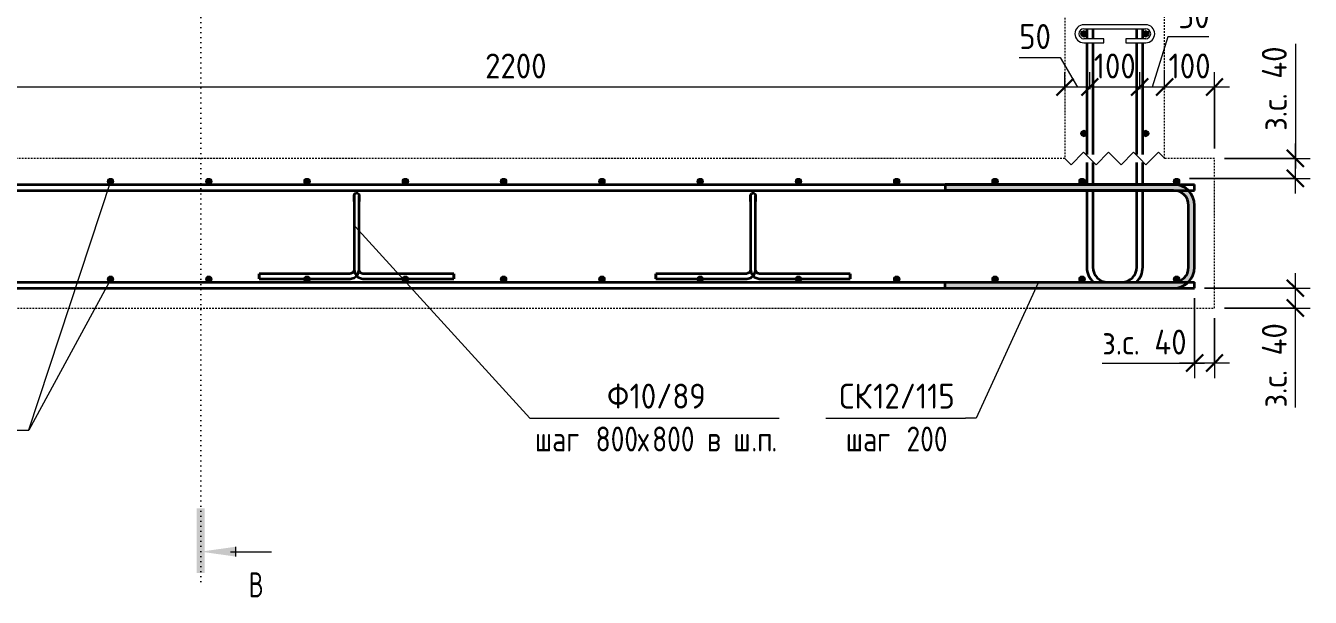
# Model space of a CAD drawing. Header units: millimetres. Extents: x -35194 to -15704, y -2621 to 78616.
# Drawn here: x -24624 to -22048, y -2580 to -1434 of the extents above; entities that cross this region are included whole.
import ezdxf

# ---------------------------------------------------------------- set-up
doc = ezdxf.new("R2010")
doc.units = ezdxf.units.MM
doc.linetypes.add('01 Штриховая _4 мм_', pattern=[6, 3.5, -2.5])
doc.linetypes.add('04 Пунктир 10мм', pattern=[10, 0, -10])
for name, color, linetype, lineweight in [('AA_Dim', 7, 'Continuous', 9), ('AA_Dim-20', 7, 'Continuous', 9), ('AA_Oformlenie', 7, 'Continuous', 9), ('AA_Razrez', 7, 'Continuous', 9), ('AA_Vinoska', 7, 'Continuous', 9), ('KR_Armatura', 7, 'Continuous', 20), ('KR_Armatura_Tonkie', 7, 'Continuous', 20)]:
    doc.layers.add(name, color=color, linetype=linetype, lineweight=lineweight)
doc.layers.add('AF_Stena_Опалубка', color=7, linetype='Continuous', lineweight=20, true_color=0x0063c6)
doc.layers.add('KR_Fundament', color=7, linetype='Continuous', lineweight=20, true_color=0x804000)
doc.styles.add('ISOCPEUR', font='isocpeur.TTF', dxfattribs={"width": 0.7, "height": 50})
doc.styles.add('ISOCPEUR_1', font='isocpeur.TTF', dxfattribs={"width": 0.9, "height": 50})
doc.styles.add('ISOCPEUR_2', font='isocpeur.TTF', dxfattribs={"width": 0.8, "height": 50})
doc.dimstyles.new('00_Точн_3_знака__прозр_', dxfattribs={"dimscale": 304.8, "dimtxt": 50.137748, "dimasz": 0.111549, "dimexe": 0.098425, "dimexo": 0.065617, "dimgap": 0.006562, "dimtad": 1, "dimdec": 3, "dimrnd": 0.001, "dimdsep": 46, "dimtxsty": 'ISOCPEUR_1', "dimblk1": 'OBLIQUE', "dimblk2": 'OBLIQUE', "dimsah": 1, "dimcen": 0.09, "dimdle": 0.098425, "dimazin": 0, "dimtfac": 1, "dimtdec": 4, "dimtix": 1, "dimtmove": 0, "dimatfit": 3, "dimfxl": 1, "dimtvp": 1, "dimtolj": 1, "dimtzin": 0, "dimlwd": 18, "dimlwe": 18, "dimarcsym": 2})
doc.dimstyles.new('00_Точн_3_знака__прозр__1', dxfattribs={"dimscale": 304.8, "dimtxt": 50.137748, "dimasz": 0.111549, "dimexe": 0.098425, "dimexo": 0.065617, "dimgap": 0.006562, "dimtad": 1, "dimdec": 3, "dimrnd": 0.001, "dimdsep": 46, "dimtxsty": 'ISOCPEUR_1', "dimblk1": 'OBLIQUE', "dimblk2": 'OBLIQUE', "dimsah": 1, "dimcen": 0.09, "dimdle": 0.098425, "dimazin": 0, "dimtfac": 1, "dimtdec": 4, "dimtix": 1, "dimtmove": 1, "dimatfit": 3, "dimfxl": 1, "dimtvp": 1, "dimtolj": 1, "dimtzin": 0, "dimlwd": 18, "dimlwe": 18, "dimarcsym": 2})

# ---------------------------------------------------------------- blocks, each defined once
blk = doc.blocks.new('261_Лягушка _НесАрм_РабПлоск_ - 10 А240-3858753-А-А Арм')
at = {"layer": 'KR_Armatura_Tonkie', "lineweight": 35}
for p, q in [((31063.3, -1786.5), (31063.3, -1923.5)), ((31063.3, -1786.5), (31063.3, -1923.5)), ((31073.3, -1923.5), (31073.3, -1786.5)), ((31073.3, -1923.5), (31073.3, -1786.5)), ((31055.8, -1931), (30873.3, -1931)), ((30873.3, -1941), (30873.3, -1931)), ((30873.3, -1931), (30873.3, -1941)), ((31263.3, -1931), (31080.8, -1931)), ((31263.3, -1931), (31263.3, -1941)), ((31263.3, -1941), (31263.3, -1931)), ((30873.3, -1941), (31055.8, -1941)), ((31080.8, -1941), (31263.3, -1941))]:
    blk.add_line(p, q, dxfattribs=at)
at = {"layer": 'KR_Armatura_Tonkie', "lineweight": 35, "flags": 128}
for points in [[(31063.3, -1774), (31065.1, -1770.1), (31069.3, -1769.1), (31072.7, -1771.7), (31073.3, -1774)], [(31063.3, -1774), (31063.3, -1775.9), (31063.3, -1781.1), (31063.3, -1786.5)], [(31063.3, -1786.5), (31063.3, -1779.8), (31063.3, -1775.2), (31063.3, -1774)], [(31073.3, -1786.5), (31073.3, -1779.8), (31073.3, -1775.2), (31073.3, -1774)], [(31073.3, -1774), (31073.3, -1775.9), (31073.3, -1781.1), (31073.3, -1786.5)], [(31055.8, -1941), (31063.8, -1939.1), (31070, -1933.7), (31073.1, -1926), (31073.3, -1923.5)], [(31063.3, -1923.5), (31061.4, -1928.5), (31056.7, -1930.9), (31055.8, -1931)], [(31063.3, -1923.5), (31065.2, -1931.5), (31070.6, -1937.7), (31078.3, -1940.8), (31080.8, -1941)], [(31080.8, -1931), (31075.8, -1929.1), (31073.3, -1924.4), (31073.3, -1923.5)]]:
    blk.add_lwpolyline(points, dxfattribs=at)
blk = doc.blocks.new('079_Шпилька _ЭлУзла_ - d8 А240-3872181-А-А Арм')
at = {"layer": 'AA_Oformlenie'}
for p, q in [((30442.1, -632), (30318.1, -632)), ((30318.1, -640), (30442.1, -640)), ((30358.1, -660), (30318.1, -660)), ((30318.1, -668), (30358.1, -668)), ((30358.1, -668), (30358.1, -660)), ((30442.1, -660), (30402.1, -660)), ((30402.1, -660), (30402.1, -668)), ((30402.1, -668), (30442.1, -668))]:
    blk.add_line(p, q, dxfattribs=at)
for centre, radius, start, end in [((30318.1, -650), 18, 90, 270), ((30318.1, -650), 10, 90, 270), ((30442.1, -650), 18, 270, 90), ((30442.1, -650), 10, 270, 90)]:
    blk.add_arc(centre, radius, start, end, dxfattribs=at)
blk = doc.blocks.new('Последовательность узлов - 3мм масшт20 маскировка-V2-А-А Арм')
at = {"layer": 'AA_Oformlenie'}
for p, q in [((34117.6, -1687.5), (34092.6, -1712.5)), ((34130.1, -1700), (34117.6, -1687.5)), ((34167.6, -1687.5), (34142.6, -1712.5)), ((34180.1, -1700), (34167.6, -1687.5)), ((34217.6, -1687.5), (34192.6, -1712.5)), ((34230.1, -1700), (34217.6, -1687.5)), ((34267.6, -1687.5), (34242.6, -1712.5)), ((34280.1, -1700), (34267.6, -1687.5)), ((34080.1, -1700), (34092.6, -1712.5)), ((34130.1, -1700), (34142.6, -1712.5)), ((34180.1, -1700), (34192.6, -1712.5)), ((34230.1, -1700), (34242.6, -1712.5))]:
    blk.add_line(p, q, dxfattribs=at)
blk = doc.blocks.new('Разрез - Номер узла_ спереди-394134-А-А Арм')
at = {"layer": 'AA_Razrez'}
for points in [[(31020.2, -2401.7), (31036.2, -2401.7), (31036.2, -2530.8), (31020.2, -2530.8)], [(31099, -2478.3), (31099, -2498.2), (31028.3, -2488.3)]]:
    blk.add_hatch(color=256, dxfattribs=at).paths.add_polyline_path(points)
for p, q in [((31088.3, -2488.3), (31170.2, -2488.3)), ((31099, -2498.2), (31099, -2478.3))]:
    blk.add_line(p, q, dxfattribs=at)
blk = doc.blocks.new('DIMBLOCK58-А-А Арм')
at = {"layer": 'AA_Dim-20', "color": 30, "lineweight": 18, "true_color": 0xff8000, "transparency": 16777216}
for p, q in [((-22340.2, -1560.8), (-22340.2, -1526.8)), ((-22240.2, -1680), (-22240.2, -1526.8)), ((-22210.2, -1556.8), (-22340.2, -1556.8)), ((-22340.2, -1556.8), (-22340.2, -1560.8)), ((-22240.2, -1556.8), (-22240.2, -1680))]:
    blk.add_line(p, q, dxfattribs=at)
at = {"layer": 'AA_Dim-20', "color": 30, "lineweight": 30, "true_color": 0xff8000, "transparency": 16777216}
for p, q in [((-22340.2, -1556.8), (-22323.2, -1539.8)), ((-22240.2, -1556.8), (-22223.2, -1539.8)), ((-22340.2, -1556.8), (-22357.2, -1573.8)), ((-22240.2, -1556.8), (-22257.2, -1573.8))]:
    blk.add_line(p, q, dxfattribs=at)
at = {"layer": 'AA_Dim-20', "color": 0, "lineweight": 18, "transparency": 16777216, "insert": (-22332.3, -1489.6), "char_height": 50, "width": 101.032, "attachment_point": 1, "line_spacing_factor": 1.135194, "style": 'ISOCPEUR_1'}
blk.add_mtext('100', dxfattribs=at)
blk = doc.blocks.new('_Oblique')
at = {"color": 0, "linetype": 'ByBlock', "lineweight": -2}
blk.add_line((-0.5, -0.5), (0.5, 0.5), dxfattribs=at)
blk = doc.blocks.new('DIMBLOCK59-А-А Арм')
at = {"layer": 'AA_Dim-20', "color": 30, "lineweight": 18, "true_color": 0xff8000, "transparency": 16777216}
for p, q in [((-22333.7, -1456), (-22365.2, -1556.8)), ((-22251.3, -1456), (-22333.7, -1456)), ((-22390.2, -1560.8), (-22390.2, -1526.8)), ((-22340.2, -1560.8), (-22340.2, -1526.8)), ((-22340.2, -1556.8), (-22390.2, -1556.8)), ((-22390.2, -1556.8), (-22390.2, -1560.8)), ((-22340.2, -1556.8), (-22340.2, -1560.8))]:
    blk.add_line(p, q, dxfattribs=at)
at = {"layer": 'AA_Dim-20', "color": 30, "lineweight": 30, "true_color": 0xff8000, "transparency": 16777216}
for p, q in [((-22390.2, -1556.8), (-22373.2, -1539.8)), ((-22340.2, -1556.8), (-22323.2, -1539.8)), ((-22390.2, -1556.8), (-22407.2, -1573.8)), ((-22340.2, -1556.8), (-22357.2, -1573.8))]:
    blk.add_line(p, q, dxfattribs=at)
at = {"layer": 'AA_Dim-20', "color": 0, "lineweight": 18, "transparency": 16777216, "insert": (-22313.7, -1388.8), "char_height": 50, "width": 74.923, "attachment_point": 1, "line_spacing_factor": 1.135194, "style": 'ISOCPEUR_1'}
blk.add_mtext('50', dxfattribs=at)
blk = doc.blocks.new('DIMBLOCK60-А-А Арм')
at = {"layer": 'AA_Dim-20', "color": 30, "lineweight": 18, "true_color": 0xff8000, "transparency": 16777216}
for p, q in [((-22490.2, -1560.8), (-22490.2, -1526.8)), ((-22390.2, -1560.8), (-22390.2, -1526.8)), ((-22390.2, -1556.8), (-22490.2, -1556.8)), ((-22490.2, -1556.8), (-22490.2, -1560.8)), ((-22390.2, -1556.8), (-22390.2, -1560.8))]:
    blk.add_line(p, q, dxfattribs=at)
at = {"layer": 'AA_Dim-20', "color": 30, "lineweight": 30, "true_color": 0xff8000, "transparency": 16777216}
for p, q in [((-22490.2, -1556.8), (-22473.2, -1539.8)), ((-22390.2, -1556.8), (-22373.2, -1539.8)), ((-22490.2, -1556.8), (-22507.2, -1573.8)), ((-22390.2, -1556.8), (-22407.2, -1573.8))]:
    blk.add_line(p, q, dxfattribs=at)
at = {"layer": 'AA_Dim-20', "color": 0, "lineweight": 18, "transparency": 16777216, "insert": (-22482.3, -1489.6), "char_height": 50, "width": 101.032, "attachment_point": 1, "line_spacing_factor": 1.135194, "style": 'ISOCPEUR_1'}
blk.add_mtext('100', dxfattribs=at)
blk = doc.blocks.new('DIMBLOCK61-А-А Арм')
at = {"layer": 'AA_Dim-20', "color": 30, "lineweight": 18, "true_color": 0xff8000, "transparency": 16777216}
for p, q in [((-22631.8, -1497.6), (-22549.4, -1497.6)), ((-22549.4, -1497.6), (-22515.2, -1556.8)), ((-22540.2, -1560.8), (-22540.2, -1526.8)), ((-22490.2, -1560.8), (-22490.2, -1526.8)), ((-22490.2, -1556.8), (-22540.2, -1556.8)), ((-22540.2, -1556.8), (-22540.2, -1560.8)), ((-22490.2, -1556.8), (-22490.2, -1560.8))]:
    blk.add_line(p, q, dxfattribs=at)
at = {"layer": 'AA_Dim-20', "color": 30, "lineweight": 30, "true_color": 0xff8000, "transparency": 16777216}
for p, q in [((-22540.2, -1556.8), (-22523.2, -1539.8)), ((-22490.2, -1556.8), (-22473.2, -1539.8)), ((-22540.2, -1556.8), (-22557.2, -1573.8)), ((-22490.2, -1556.8), (-22507.2, -1573.8))]:
    blk.add_line(p, q, dxfattribs=at)
at = {"layer": 'AA_Dim-20', "color": 0, "lineweight": 18, "transparency": 16777216, "insert": (-22631.8, -1430.5), "char_height": 50, "width": 74.923, "attachment_point": 1, "line_spacing_factor": 1.135194, "style": 'ISOCPEUR_1'}
blk.add_mtext('50', dxfattribs=at)
blk = doc.blocks.new('DIMBLOCK62-А-А Арм')
at = {"layer": 'AA_Dim-20', "color": 30, "lineweight": 18, "true_color": 0xff8000, "transparency": 16777216}
for p, q in [((-24740.2, -1560.8), (-24740.2, -1526.8)), ((-22540.2, -1560.8), (-22540.2, -1526.8)), ((-22540.2, -1556.8), (-24740.2, -1556.8)), ((-24740.2, -1556.8), (-24740.2, -1560.8)), ((-22540.2, -1556.8), (-22540.2, -1560.8))]:
    blk.add_line(p, q, dxfattribs=at)
at = {"layer": 'AA_Dim-20', "color": 30, "lineweight": 30, "true_color": 0xff8000, "transparency": 16777216}
for p, q in [((-24740.2, -1556.8), (-24723.2, -1539.8)), ((-22540.2, -1556.8), (-22523.2, -1539.8)), ((-24740.2, -1556.8), (-24757.2, -1573.8)), ((-22540.2, -1556.8), (-22557.2, -1573.8))]:
    blk.add_line(p, q, dxfattribs=at)
at = {"layer": 'AA_Dim-20', "color": 0, "lineweight": 18, "transparency": 16777216, "insert": (-23702.6, -1489.6), "char_height": 50, "width": 149.846, "attachment_point": 1, "line_spacing_factor": 1.135194, "style": 'ISOCPEUR_1'}
blk.add_mtext('2200', dxfattribs=at)
blk = doc.blocks.new('042_М_Арматуры - Диам длина поз _ Комментарий полка 25-3827468-А-А Арм')
at = {"layer": 'AA_Vinoska'}
blk.add_line((30837.2, -429.9), (31337.2, -429.9), dxfattribs=at)
blk = doc.blocks.new('042_М_Арматуры - Диам длина поз _ Комментарий-2260297-А-А Арм')
at = {"layer": 'AA_Vinoska'}
blk.add_line((33600.8, -2220.4), (33880.8, -2220.4), dxfattribs=at)
blk = doc.blocks.new('DIMBLOCK76-А-А Арм')
at = {"layer": 'AA_Dim-20', "color": 30, "lineweight": 18, "true_color": 0xff8000, "transparency": 16777216}
for p, q in [((-22280.2, -1980), (-22280.2, -2140.2)), ((-22280.2, -2110.2), (-22280.2, -1980)), ((-22240.2, -2020), (-22240.2, -2140.2)), ((-22240.2, -2110.2), (-22240.2, -2020)), ((-22465.2, -2110.2), (-22271.1, -2110.2)), ((-22210.2, -2110.2), (-22310.2, -2110.2)), ((-22271.1, -2110.2), (-22260.2, -2110.2))]:
    blk.add_line(p, q, dxfattribs=at)
at = {"layer": 'AA_Dim-20', "color": 30, "lineweight": 30, "true_color": 0xff8000, "transparency": 16777216}
for p, q in [((-22280.2, -2110.2), (-22297.2, -2127.2)), ((-22280.2, -2110.2), (-22263.2, -2093.2)), ((-22240.2, -2110.2), (-22257.2, -2127.2)), ((-22240.2, -2110.2), (-22223.2, -2093.2))]:
    blk.add_line(p, q, dxfattribs=at)
at = {"layer": 'AA_Dim-20', "color": 0, "lineweight": 18, "transparency": 16777216, "insert": (-22465.2, -2043.1), "char_height": 50, "width": 208.876, "attachment_point": 1, "line_spacing_factor": 1.135194, "style": 'ISOCPEUR_1'}
blk.add_mtext('з.с. 40', dxfattribs=at)
blk = doc.blocks.new('DIMBLOCK77-А-А Арм')
at = {"layer": 'AA_Dim-20', "color": 30, "lineweight": 18, "true_color": 0xff8000, "transparency": 16777216}
for p, q in [((-22078.1, -2030), (-22078.1, -1930)), ((-22260.2, -1960), (-22048.1, -1960)), ((-22078.1, -1960), (-22260.2, -1960)), ((-22078.1, -2005.1), (-22078.1, -1980)), ((-22220.2, -2000), (-22048.1, -2000)), ((-22078.1, -2000), (-22220.2, -2000)), ((-22078.1, -2199.2), (-22078.1, -2005.1))]:
    blk.add_line(p, q, dxfattribs=at)
at = {"layer": 'AA_Dim-20', "color": 30, "lineweight": 30, "true_color": 0xff8000, "transparency": 16777216}
for p, q in [((-22078.1, -1960), (-22095.1, -1943)), ((-22078.1, -2000), (-22095.1, -1983)), ((-22078.1, -1960), (-22061.1, -1977)), ((-22078.1, -2000), (-22061.1, -2017))]:
    blk.add_line(p, q, dxfattribs=at)
at = {"layer": 'AA_Dim-20', "color": 0, "lineweight": 18, "transparency": 16777216, "insert": (-22145.3, -2199.2), "char_height": 50, "width": 208.876, "attachment_point": 1, "rotation": 90, "line_spacing_factor": 1.135194, "style": 'ISOCPEUR_1'}
blk.add_mtext('з.с. 40', dxfattribs=at)
blk = doc.blocks.new('DIMBLOCK78-А-А Арм')
at = {"layer": 'AA_Dim-20', "color": 30, "lineweight": 18, "true_color": 0xff8000, "transparency": 16777216}
for p, q in [((-22078.1, -1470.4), (-22078.1, -1664.5)), ((-22078.1, -1664.5), (-22078.1, -1720)), ((-22078.1, -1770), (-22078.1, -1670)), ((-22220.2, -1700), (-22048.1, -1700)), ((-22078.1, -1700), (-22220.2, -1700)), ((-22290.2, -1740), (-22048.1, -1740)), ((-22078.1, -1740), (-22290.2, -1740))]:
    blk.add_line(p, q, dxfattribs=at)
at = {"layer": 'AA_Dim-20', "color": 30, "lineweight": 30, "true_color": 0xff8000, "transparency": 16777216}
for p, q in [((-22078.1, -1700), (-22095.1, -1683)), ((-22078.1, -1740), (-22095.1, -1723)), ((-22078.1, -1700), (-22061.1, -1717)), ((-22078.1, -1740), (-22061.1, -1757))]:
    blk.add_line(p, q, dxfattribs=at)
at = {"layer": 'AA_Dim-20', "color": 0, "lineweight": 18, "transparency": 16777216, "insert": (-22145.3, -1644.5), "char_height": 50, "width": 208.876, "attachment_point": 1, "rotation": 90, "line_spacing_factor": 1.135194, "style": 'ISOCPEUR_1'}
blk.add_mtext('з.с. 40', dxfattribs=at)

msp = doc.modelspace()

# ---------------------------------------------------------------- hatches: boundary and pattern name
at = {"layer": 'KR_Armatura'}
h = msp.add_hatch(color=256, dxfattribs=at)
edge = h.paths.add_edge_path()
edge.add_arc((-22502.1665, -1450), 6, 0, 360)
for points in [[(-22502.1665, -1456), (-22496.9704, -1453), (-22496.9704, -1447), (-22502.1665, -1444), (-22507.3627, -1447), (-22507.3627, -1453)], [(-22378.1665, -1456), (-22372.9704, -1453), (-22372.9704, -1447), (-22378.1665, -1444), (-22383.3627, -1447), (-22383.3627, -1453)], [(-22502.1665, -1656), (-22496.9704, -1653), (-22496.9704, -1647), (-22502.1665, -1644), (-22507.3627, -1647), (-22507.3627, -1653)], [(-22378.1665, -1656), (-22372.9704, -1653), (-22372.9704, -1647), (-22378.1665, -1644), (-22383.3627, -1647), (-22383.3627, -1653)], [(-24456.6903, -1751.1962), (-24450.6903, -1751.1962), (-24447.6903, -1746), (-24450.6903, -1740.8038), (-24456.6903, -1740.8038), (-24459.6903, -1746)], [(-24259.6427, -1751.1962), (-24253.6427, -1751.1962), (-24250.6427, -1746), (-24253.6427, -1740.8038), (-24259.6427, -1740.8038), (-24262.6427, -1746)], [(-24062.5951, -1751.1962), (-24056.5951, -1751.1962), (-24053.5951, -1746), (-24056.5951, -1740.8038), (-24062.5951, -1740.8038), (-24065.5951, -1746)], [(-23865.5475, -1751.1962), (-23859.5475, -1751.1962), (-23856.5475, -1746), (-23859.5475, -1740.8038), (-23865.5475, -1740.8038), (-23868.5475, -1746)], [(-23668.4999, -1751.1962), (-23662.4999, -1751.1962), (-23659.4999, -1746), (-23662.4999, -1740.8038), (-23668.4999, -1740.8038), (-23671.4999, -1746)], [(-23471.4523, -1751.1962), (-23465.4523, -1751.1962), (-23462.4523, -1746), (-23465.4523, -1740.8038), (-23471.4523, -1740.8038), (-23474.4523, -1746)], [(-23274.4046, -1751.1962), (-23268.4046, -1751.1962), (-23265.4046, -1746), (-23268.4046, -1740.8038), (-23274.4046, -1740.8038), (-23277.4046, -1746)], [(-23077.357, -1751.1962), (-23071.357, -1751.1962), (-23068.357, -1746), (-23071.357, -1740.8038), (-23077.357, -1740.8038), (-23080.357, -1746)], [(-22880.3094, -1751.1962), (-22874.3094, -1751.1962), (-22871.3094, -1746), (-22874.3094, -1740.8038), (-22880.3094, -1740.8038), (-22883.3094, -1746)], [(-22683.2618, -1751.1962), (-22677.2618, -1751.1962), (-22674.2618, -1746), (-22677.2618, -1740.8038), (-22683.2618, -1740.8038), (-22686.2618, -1746)], [(-22508.8222, -1751.1962), (-22502.8222, -1751.1962), (-22499.8222, -1746), (-22502.8222, -1740.8038), (-22508.8222, -1740.8038), (-22511.8222, -1746)], [(-22319.1665, -1751.1962), (-22313.1665, -1751.1962), (-22310.1665, -1746), (-22313.1665, -1740.8038), (-22319.1665, -1740.8038), (-22322.1665, -1746)], [(-24456.6903, -1947.1962), (-24450.6903, -1947.1962), (-24447.6903, -1942), (-24450.6903, -1936.8038), (-24456.6903, -1936.8038), (-24459.6903, -1942)], [(-24259.6427, -1947.1962), (-24253.6427, -1947.1962), (-24250.6427, -1942), (-24253.6427, -1936.8038), (-24259.6427, -1936.8038), (-24262.6427, -1942)], [(-24062.5951, -1947.1962), (-24056.5951, -1947.1962), (-24053.5951, -1942), (-24056.5951, -1936.8038), (-24062.5951, -1936.8038), (-24065.5951, -1942)], [(-23865.5475, -1947.1962), (-23859.5475, -1947.1962), (-23856.5475, -1942), (-23859.5475, -1936.8038), (-23865.5475, -1936.8038), (-23868.5475, -1942)], [(-23668.4999, -1947.1962), (-23662.4999, -1947.1962), (-23659.4999, -1942), (-23662.4999, -1936.8038), (-23668.4999, -1936.8038), (-23671.4999, -1942)], [(-23471.4523, -1947.1962), (-23465.4523, -1947.1962), (-23462.4523, -1942), (-23465.4523, -1936.8038), (-23471.4523, -1936.8038), (-23474.4523, -1942)], [(-23274.4046, -1947.1962), (-23268.4046, -1947.1962), (-23265.4046, -1942), (-23268.4046, -1936.8038), (-23274.4046, -1936.8038), (-23277.4046, -1942)], [(-23077.357, -1947.1962), (-23071.357, -1947.1962), (-23068.357, -1942), (-23071.357, -1936.8038), (-23077.357, -1936.8038), (-23080.357, -1942)], [(-22880.3094, -1947.1962), (-22874.3094, -1947.1962), (-22871.3094, -1942), (-22874.3094, -1936.8038), (-22880.3094, -1936.8038), (-22883.3094, -1942)], [(-22683.2618, -1947.1962), (-22677.2618, -1947.1962), (-22674.2618, -1942), (-22677.2618, -1936.8038), (-22683.2618, -1936.8038), (-22686.2618, -1942)], [(-22508.8222, -1947.1962), (-22502.8222, -1947.1962), (-22499.8222, -1942), (-22502.8222, -1936.8038), (-22508.8222, -1936.8038), (-22511.8222, -1942)], [(-22319.1665, -1947.1962), (-22313.1665, -1947.1962), (-22310.1665, -1942), (-22313.1665, -1936.8038), (-22319.1665, -1936.8038), (-22322.1665, -1942)]]:
    msp.add_hatch(color=256, dxfattribs=at).paths.add_polyline_path(points)
h = msp.add_hatch(color=256, dxfattribs=at)
edge = h.paths.add_edge_path()
edge.add_arc((-22378.1665, -1450), 6, 0, 360)
h = msp.add_hatch(color=256, dxfattribs=at)
edge = h.paths.add_edge_path()
edge.add_arc((-22502.1665, -1650), 6, 0, 360)
h = msp.add_hatch(color=256, dxfattribs=at)
edge = h.paths.add_edge_path()
edge.add_arc((-22378.1665, -1650), 6, 0, 360)
h = msp.add_hatch(color=256, dxfattribs=at)
edge = h.paths.add_edge_path()
edge.add_arc((-24453.6903, -1746), 6, 0, 360)
h = msp.add_hatch(color=256, dxfattribs=at)
edge = h.paths.add_edge_path()
edge.add_arc((-24256.6427, -1746), 6, 0, 360)
h = msp.add_hatch(color=256, dxfattribs=at)
edge = h.paths.add_edge_path()
edge.add_arc((-24059.5951, -1746), 6, 0, 360)
h = msp.add_hatch(color=256, dxfattribs=at)
edge = h.paths.add_edge_path()
edge.add_arc((-23862.5475, -1746), 6, 0, 360)
h = msp.add_hatch(color=256, dxfattribs=at)
edge = h.paths.add_edge_path()
edge.add_arc((-23665.4999, -1746), 6, 0, 360)
h = msp.add_hatch(color=256, dxfattribs=at)
edge = h.paths.add_edge_path()
edge.add_arc((-23468.4523, -1746), 6, 0, 360)
h = msp.add_hatch(color=256, dxfattribs=at)
edge = h.paths.add_edge_path()
edge.add_arc((-23271.4046, -1746), 6, 0, 360)
h = msp.add_hatch(color=256, dxfattribs=at)
edge = h.paths.add_edge_path()
edge.add_arc((-23074.357, -1746), 6, 0, 360)
h = msp.add_hatch(color=256, dxfattribs=at)
edge = h.paths.add_edge_path()
edge.add_arc((-22877.3094, -1746), 6, 0, 360)
h = msp.add_hatch(color=256, dxfattribs=at)
edge = h.paths.add_edge_path()
edge.add_arc((-22680.2618, -1746), 6, 0, 360)
h = msp.add_hatch(color=256, dxfattribs=at)
edge = h.paths.add_edge_path()
edge.add_arc((-22505.8222, -1746), 6, 0, 360)
h = msp.add_hatch(color=256, dxfattribs=at)
edge = h.paths.add_edge_path()
edge.add_arc((-22316.1665, -1746), 6, 0, 360)
h = msp.add_hatch(color=256, dxfattribs=at)
edge = h.paths.add_edge_path()
edge.add_arc((-24453.6903, -1942), 6, 0, 360)
h = msp.add_hatch(color=256, dxfattribs=at)
edge = h.paths.add_edge_path()
edge.add_arc((-24256.6427, -1942), 6, 0, 360)
h = msp.add_hatch(color=256, dxfattribs=at)
edge = h.paths.add_edge_path()
edge.add_arc((-24059.5951, -1942), 6, 0, 360)
h = msp.add_hatch(color=256, dxfattribs=at)
edge = h.paths.add_edge_path()
edge.add_arc((-23862.5475, -1942), 6, 0, 360)
h = msp.add_hatch(color=256, dxfattribs=at)
edge = h.paths.add_edge_path()
edge.add_arc((-23665.4999, -1942), 6, 0, 360)
h = msp.add_hatch(color=256, dxfattribs=at)
edge = h.paths.add_edge_path()
edge.add_arc((-23468.4523, -1942), 6, 0, 360)
h = msp.add_hatch(color=256, dxfattribs=at)
edge = h.paths.add_edge_path()
edge.add_arc((-23271.4046, -1942), 6, 0, 360)
h = msp.add_hatch(color=256, dxfattribs=at)
edge = h.paths.add_edge_path()
edge.add_arc((-23074.357, -1942), 6, 0, 360)
h = msp.add_hatch(color=256, dxfattribs=at)
edge = h.paths.add_edge_path()
edge.add_arc((-22877.3094, -1942), 6, 0, 360)
h = msp.add_hatch(color=256, dxfattribs=at)
edge = h.paths.add_edge_path()
edge.add_arc((-22680.2618, -1942), 6, 0, 360)
h = msp.add_hatch(color=256, dxfattribs=at)
edge = h.paths.add_edge_path()
edge.add_arc((-22505.8222, -1942), 6, 0, 360)
h = msp.add_hatch(color=256, dxfattribs=at)
edge = h.paths.add_edge_path()
edge.add_arc((-22316.1665, -1942), 6, 0, 360)
at = {"layer": 'KR_Armatura_Tonkie'}
for points in [[(-22642.2092, -1764), (-22322.1665, -1764), (-22322.1665, -1752), (-22780.1665, -1752), (-22780.1665, -1764)], [(-22280.1665, -1794), (-22281.5977, -1783.1296), (-22285.7935, -1773), (-22292.4681, -1764.3015), (-22301.1665, -1757.6269), (-22311.2961, -1753.4311), (-22322.1665, -1752), (-22322.1665, -1764), (-22314.402, -1765.0222), (-22307.1665, -1768.0192), (-22300.9533, -1772.7868), (-22296.1858, -1779), (-22293.1888, -1786.2354), (-22292.1665, -1794)], [(-22280.1665, -1918), (-22280.1665, -1794), (-22292.1665, -1794), (-22292.1665, -1918)], [(-22322.1665, -1960), (-22311.2961, -1958.5689), (-22301.1665, -1954.3731), (-22292.4681, -1947.6985), (-22285.7935, -1939), (-22281.5977, -1928.8704), (-22280.1665, -1918), (-22292.1665, -1918), (-22293.1888, -1925.7646), (-22296.1858, -1933), (-22300.9533, -1939.2132), (-22307.1665, -1943.9808), (-22314.402, -1946.9778), (-22322.1665, -1948)], [(-22780.1665, -1960), (-22322.1665, -1960), (-22322.1665, -1948), (-22780.1665, -1948)]]:
    msp.add_hatch(color=256, dxfattribs=at).paths.add_polyline_path(points)

# ---------------------------------------------------------------- linework, layer by layer
at = {"layer": 'AA_Razrez', "color": 7, "linetype": '04 Пунктир 10мм', "true_color": 0xffffff}
msp.add_line((-24272.8321, -2548.2679), (-24272.8321, 534.4979), dxfattribs=at)
at = {"layer": 'AA_Vinoska'}
for p, q in [((-24454.0506, -1746), (-24618.1653, -2244.5549)), ((-23963.4783, -1836.2192), (-23613.1644, -2220.4482)), ((-24452.2863, -1940.3105), (-24617.4081, -2244.5549)), ((-22593.5753, -1949.2544), (-22717.999, -2220.4482)), ((-22717.999, -2220.4482), (-22739.4513, -2220.4482)), ((-24618.1653, -2244.5549), (-24617.4081, -2244.5549))]:
    msp.add_line(p, q, dxfattribs=at)
at = {"layer": 'AF_Stena_Опалубка', "linetype": '01 Штриховая _4 мм_'}
for p, q in [((-22540.1665, -1340), (-22540.1665, -1700)), ((-22340.1665, -1700), (-22340.1665, -1340))]:
    msp.add_line(p, q, dxfattribs=at)
at = {"layer": 'KR_Armatura'}
for p, q in [((-22502.1665, -1444), (-22507.3627, -1447)), ((-22507.3627, -1447), (-22507.3627, -1453)), ((-22507.3627, -1453), (-22502.1665, -1456)), ((-22496.9704, -1447), (-22502.1665, -1444)), ((-22502.1665, -1456), (-22496.9704, -1453)), ((-22496.9704, -1453), (-22496.9704, -1447)), ((-22378.1665, -1444), (-22383.3627, -1447)), ((-22383.3627, -1447), (-22383.3627, -1453)), ((-22383.3627, -1453), (-22378.1665, -1456)), ((-22372.9704, -1447), (-22378.1665, -1444)), ((-22378.1665, -1456), (-22372.9704, -1453)), ((-22372.9704, -1453), (-22372.9704, -1447)), ((-22502.1665, -1644), (-22507.3627, -1647)), ((-22507.3627, -1647), (-22507.3627, -1653)), ((-22496.9704, -1647), (-22502.1665, -1644)), ((-22496.9704, -1653), (-22496.9704, -1647)), ((-22378.1665, -1644), (-22383.3627, -1647)), ((-22383.3627, -1647), (-22383.3627, -1653)), ((-22372.9704, -1647), (-22378.1665, -1644)), ((-22372.9704, -1653), (-22372.9704, -1647)), ((-22507.3627, -1653), (-22502.1665, -1656)), ((-22502.1665, -1656), (-22496.9704, -1653)), ((-22383.3627, -1653), (-22378.1665, -1656)), ((-22378.1665, -1656), (-22372.9704, -1653)), ((-24456.6903, -1740.8038), (-24459.6903, -1746)), ((-24459.6903, -1746), (-24456.6903, -1751.1962)), ((-24450.6903, -1740.8038), (-24456.6903, -1740.8038)), ((-24456.6903, -1751.1962), (-24450.6903, -1751.1962)), ((-24447.6903, -1746), (-24450.6903, -1740.8038)), ((-24450.6903, -1751.1962), (-24447.6903, -1746)), ((-24259.6427, -1740.8038), (-24262.6427, -1746)), ((-24262.6427, -1746), (-24259.6427, -1751.1962)), ((-24253.6427, -1740.8038), (-24259.6427, -1740.8038)), ((-24259.6427, -1751.1962), (-24253.6427, -1751.1962)), ((-24250.6427, -1746), (-24253.6427, -1740.8038)), ((-24253.6427, -1751.1962), (-24250.6427, -1746)), ((-24062.5951, -1740.8038), (-24065.5951, -1746)), ((-24065.5951, -1746), (-24062.5951, -1751.1962)), ((-24056.5951, -1740.8038), (-24062.5951, -1740.8038)), ((-24062.5951, -1751.1962), (-24056.5951, -1751.1962)), ((-24053.5951, -1746), (-24056.5951, -1740.8038)), ((-24056.5951, -1751.1962), (-24053.5951, -1746)), ((-23865.5475, -1740.8038), (-23868.5475, -1746)), ((-23868.5475, -1746), (-23865.5475, -1751.1962)), ((-23859.5475, -1740.8038), (-23865.5475, -1740.8038)), ((-23865.5475, -1751.1962), (-23859.5475, -1751.1962)), ((-23856.5475, -1746), (-23859.5475, -1740.8038)), ((-23859.5475, -1751.1962), (-23856.5475, -1746)), ((-23668.4999, -1740.8038), (-23671.4999, -1746)), ((-23671.4999, -1746), (-23668.4999, -1751.1962)), ((-23662.4999, -1740.8038), (-23668.4999, -1740.8038)), ((-23668.4999, -1751.1962), (-23662.4999, -1751.1962)), ((-23659.4999, -1746), (-23662.4999, -1740.8038)), ((-23662.4999, -1751.1962), (-23659.4999, -1746)), ((-23471.4523, -1740.8038), (-23474.4523, -1746)), ((-23474.4523, -1746), (-23471.4523, -1751.1962)), ((-23465.4523, -1740.8038), (-23471.4523, -1740.8038)), ((-23471.4523, -1751.1962), (-23465.4523, -1751.1962)), ((-23462.4523, -1746), (-23465.4523, -1740.8038)), ((-23465.4523, -1751.1962), (-23462.4523, -1746)), ((-23274.4046, -1740.8038), (-23277.4046, -1746)), ((-23277.4046, -1746), (-23274.4046, -1751.1962)), ((-23268.4046, -1740.8038), (-23274.4046, -1740.8038)), ((-23274.4046, -1751.1962), (-23268.4046, -1751.1962)), ((-23265.4046, -1746), (-23268.4046, -1740.8038)), ((-23268.4046, -1751.1962), (-23265.4046, -1746)), ((-23077.357, -1740.8038), (-23080.357, -1746)), ((-23080.357, -1746), (-23077.357, -1751.1962)), ((-23071.357, -1740.8038), (-23077.357, -1740.8038)), ((-23077.357, -1751.1962), (-23071.357, -1751.1962)), ((-23068.357, -1746), (-23071.357, -1740.8038)), ((-23071.357, -1751.1962), (-23068.357, -1746)), ((-22880.3094, -1740.8038), (-22883.3094, -1746)), ((-22883.3094, -1746), (-22880.3094, -1751.1962)), ((-22874.3094, -1740.8038), (-22880.3094, -1740.8038)), ((-22880.3094, -1751.1962), (-22874.3094, -1751.1962)), ((-22871.3094, -1746), (-22874.3094, -1740.8038)), ((-22874.3094, -1751.1962), (-22871.3094, -1746)), ((-22683.2618, -1740.8038), (-22686.2618, -1746)), ((-22686.2618, -1746), (-22683.2618, -1751.1962)), ((-22677.2618, -1740.8038), (-22683.2618, -1740.8038)), ((-22683.2618, -1751.1962), (-22677.2618, -1751.1962)), ((-22674.2618, -1746), (-22677.2618, -1740.8038)), ((-22677.2618, -1751.1962), (-22674.2618, -1746)), ((-22508.8222, -1740.8038), (-22511.8222, -1746)), ((-22511.8222, -1746), (-22508.8222, -1751.1962)), ((-22502.8222, -1740.8038), (-22508.8222, -1740.8038)), ((-22508.8222, -1751.1962), (-22502.8222, -1751.1962)), ((-22499.8222, -1746), (-22502.8222, -1740.8038)), ((-22502.8222, -1751.1962), (-22499.8222, -1746)), ((-22319.1665, -1740.8038), (-22322.1665, -1746)), ((-22322.1665, -1746), (-22319.1665, -1751.1962)), ((-22313.1665, -1740.8038), (-22319.1665, -1740.8038)), ((-22319.1665, -1751.1962), (-22313.1665, -1751.1962)), ((-22310.1665, -1746), (-22313.1665, -1740.8038)), ((-22313.1665, -1751.1962), (-22310.1665, -1746)), ((-24456.6903, -1936.8038), (-24459.6903, -1942)), ((-24459.6903, -1942), (-24456.6903, -1947.1962)), ((-24450.6903, -1936.8038), (-24456.6903, -1936.8038)), ((-24456.6903, -1947.1962), (-24450.6903, -1947.1962)), ((-24447.6903, -1942), (-24450.6903, -1936.8038)), ((-24450.6903, -1947.1962), (-24447.6903, -1942)), ((-24259.6427, -1936.8038), (-24262.6427, -1942)), ((-24262.6427, -1942), (-24259.6427, -1947.1962)), ((-24253.6427, -1936.8038), (-24259.6427, -1936.8038)), ((-24259.6427, -1947.1962), (-24253.6427, -1947.1962)), ((-24250.6427, -1942), (-24253.6427, -1936.8038)), ((-24253.6427, -1947.1962), (-24250.6427, -1942)), ((-24062.5951, -1936.8038), (-24065.5951, -1942)), ((-24065.5951, -1942), (-24062.5951, -1947.1962)), ((-24056.5951, -1936.8038), (-24062.5951, -1936.8038)), ((-24062.5951, -1947.1962), (-24056.5951, -1947.1962)), ((-24053.5951, -1942), (-24056.5951, -1936.8038)), ((-24056.5951, -1947.1962), (-24053.5951, -1942)), ((-23865.5475, -1936.8038), (-23868.5475, -1942)), ((-23868.5475, -1942), (-23865.5475, -1947.1962)), ((-23859.5475, -1936.8038), (-23865.5475, -1936.8038)), ((-23865.5475, -1947.1962), (-23859.5475, -1947.1962)), ((-23856.5475, -1942), (-23859.5475, -1936.8038)), ((-23859.5475, -1947.1962), (-23856.5475, -1942)), ((-23668.4999, -1936.8038), (-23671.4999, -1942)), ((-23671.4999, -1942), (-23668.4999, -1947.1962)), ((-23662.4999, -1936.8038), (-23668.4999, -1936.8038)), ((-23668.4999, -1947.1962), (-23662.4999, -1947.1962)), ((-23659.4999, -1942), (-23662.4999, -1936.8038)), ((-23662.4999, -1947.1962), (-23659.4999, -1942)), ((-23471.4523, -1936.8038), (-23474.4523, -1942)), ((-23474.4523, -1942), (-23471.4523, -1947.1962)), ((-23465.4523, -1936.8038), (-23471.4523, -1936.8038)), ((-23471.4523, -1947.1962), (-23465.4523, -1947.1962)), ((-23462.4523, -1942), (-23465.4523, -1936.8038)), ((-23465.4523, -1947.1962), (-23462.4523, -1942)), ((-23274.4046, -1936.8038), (-23277.4046, -1942)), ((-23277.4046, -1942), (-23274.4046, -1947.1962)), ((-23268.4046, -1936.8038), (-23274.4046, -1936.8038)), ((-23274.4046, -1947.1962), (-23268.4046, -1947.1962)), ((-23265.4046, -1942), (-23268.4046, -1936.8038)), ((-23268.4046, -1947.1962), (-23265.4046, -1942)), ((-23077.357, -1936.8038), (-23080.357, -1942)), ((-23080.357, -1942), (-23077.357, -1947.1962)), ((-23071.357, -1936.8038), (-23077.357, -1936.8038)), ((-23077.357, -1947.1962), (-23071.357, -1947.1962)), ((-23068.357, -1942), (-23071.357, -1936.8038)), ((-23071.357, -1947.1962), (-23068.357, -1942)), ((-22880.3094, -1936.8038), (-22883.3094, -1942)), ((-22883.3094, -1942), (-22880.3094, -1947.1962)), ((-22874.3094, -1936.8038), (-22880.3094, -1936.8038)), ((-22880.3094, -1947.1962), (-22874.3094, -1947.1962)), ((-22871.3094, -1942), (-22874.3094, -1936.8038)), ((-22874.3094, -1947.1962), (-22871.3094, -1942)), ((-22683.2618, -1936.8038), (-22686.2618, -1942)), ((-22686.2618, -1942), (-22683.2618, -1947.1962)), ((-22677.2618, -1936.8038), (-22683.2618, -1936.8038)), ((-22683.2618, -1947.1962), (-22677.2618, -1947.1962)), ((-22674.2618, -1942), (-22677.2618, -1936.8038)), ((-22677.2618, -1947.1962), (-22674.2618, -1942)), ((-22508.8222, -1936.8038), (-22511.8222, -1942)), ((-22511.8222, -1942), (-22508.8222, -1947.1962)), ((-22502.8222, -1936.8038), (-22508.8222, -1936.8038)), ((-22508.8222, -1947.1962), (-22502.8222, -1947.1962)), ((-22499.8222, -1942), (-22502.8222, -1936.8038)), ((-22502.8222, -1947.1962), (-22499.8222, -1942)), ((-22319.1665, -1936.8038), (-22322.1665, -1942)), ((-22322.1665, -1942), (-22319.1665, -1947.1962)), ((-22313.1665, -1936.8038), (-22319.1665, -1936.8038)), ((-22319.1665, -1947.1962), (-22313.1665, -1947.1962)), ((-22310.1665, -1942), (-22313.1665, -1936.8038)), ((-22313.1665, -1947.1962), (-22310.1665, -1942))]:
    msp.add_line(p, q, dxfattribs=at)
for centre in [(-22502.1665, -1450), (-22378.1665, -1450), (-22502.1665, -1650), (-22378.1665, -1650), (-24453.6903, -1746), (-24256.6427, -1746), (-24059.5951, -1746), (-23862.5475, -1746), (-23665.4999, -1746), (-23468.4523, -1746), (-23271.4046, -1746), (-23074.357, -1746), (-22877.3094, -1746), (-22680.2618, -1746), (-22505.8222, -1746), (-22316.1665, -1746), (-24453.6903, -1942), (-24256.6427, -1942), (-24059.5951, -1942), (-23862.5475, -1942), (-23665.4999, -1942), (-23468.4523, -1942), (-23271.4046, -1942), (-23074.357, -1942), (-22877.3094, -1942), (-22680.2618, -1942), (-22505.8222, -1942), (-22316.1665, -1942)]:
    msp.add_circle(centre, 6, dxfattribs=at)
at = {"layer": 'KR_Armatura_Tonkie', "lineweight": 35}
for p, q in [((-22496.1665, -1440), (-22496.1665, -1460)), ((-22484.1665, -1440), (-22484.1665, -1460)), ((-22396.1665, -1460), (-22396.1665, -1440)), ((-22384.1665, -1460), (-22384.1665, -1440)), ((-22496.1665, -1468), (-22496.1665, -1692)), ((-22484.1665, -1468), (-22484.1665, -1692)), ((-22396.1665, -1692), (-22396.1665, -1468)), ((-22384.1665, -1692), (-22384.1665, -1468)), ((-22496.1665, -1708), (-22496.1665, -1752)), ((-22484.1665, -1708), (-22484.1665, -1752)), ((-22396.1665, -1752), (-22396.1665, -1708)), ((-22384.1665, -1752), (-22384.1665, -1708)), ((-26400.1665, -1752), (-22280.1665, -1752)), ((-26400.1665, -1764), (-22280.1665, -1764)), ((-22322.1665, -1752), (-22780.1665, -1752)), ((-22780.1665, -1752), (-22780.1665, -1764)), ((-22322.1665, -1764), (-22780.1665, -1764)), ((-22496.1665, -1764), (-22496.1665, -1918)), ((-22484.1665, -1764), (-22484.1665, -1918)), ((-22396.1665, -1918), (-22396.1665, -1764)), ((-22384.1665, -1918), (-22384.1665, -1764)), ((-22280.1665, -1764), (-22280.1665, -1752)), ((-22292.1665, -1918), (-22292.1665, -1794)), ((-22280.1665, -1918), (-22280.1665, -1794)), ((-26400.1665, -1948), (-22280.1665, -1948)), ((-22780.1665, -1948), (-22322.1665, -1948)), ((-22780.1665, -1960), (-22780.1665, -1948)), ((-22454.1665, -1948), (-22426.1665, -1948)), ((-22280.1665, -1960), (-22280.1665, -1948)), ((-26400.1665, -1960), (-22280.1665, -1960)), ((-22780.1665, -1960), (-22322.1665, -1960)), ((-22454.1665, -1960), (-22426.1665, -1960))]:
    msp.add_line(p, q, dxfattribs=at)
for centre, radius, start, end in [((-22322.1665, -1794), 42, 360, 90), ((-22322.1665, -1794), 30, 0, 90), ((-22454.1665, -1918), 42, 180, 225.6776046), ((-22454.1665, -1918), 30, 180, 270), ((-22426.1665, -1918), 30, 270, 360), ((-22426.1665, -1918), 42, 314.3223954, 0), ((-22322.1665, -1918), 30, 270, 360), ((-22322.1665, -1918), 42, 270, 0)]:
    msp.add_arc(centre, radius, start, end, dxfattribs=at)
at = {"layer": 'KR_Fundament', "linetype": '01 Штриховая _4 мм_'}
for p, q in [((-22540.1665, -1700), (-24740.1665, -1700)), ((-22240.1665, -1700), (-22340.1665, -1700)), ((-22240.1665, -2000), (-22240.1665, -1700)), ((-26440.1665, -2000), (-22240.1665, -2000))]:
    msp.add_line(p, q, dxfattribs=at)

# ---------------------------------------------------------------- block references
at = {"layer": 'AA_Oformlenie'}
for name, p in [('079_Шпилька _ЭлУзла_ - d8 А240-3872181-А-А Арм', (-52820.2281, -800)), ('Последовательность узлов - 3мм масшт20 маскировка-V2-А-А Арм', (-56620.2281, 0))]:
    msp.add_blockref(name, p, dxfattribs=at)
at = {"layer": 'AA_Razrez'}
msp.add_blockref('Разрез - Номер узла_ спереди-394134-А-А Арм', (-55301.1236, 0), dxfattribs=at)
at = {"layer": 'AA_Vinoska'}
for name, p in [('042_М_Арматуры - Диам длина поз _ Комментарий полка 25-3827468-А-А Арм', (-54450.3786, -1790.5606)), ('042_М_Арматуры - Диам длина поз _ Комментарий-2260297-А-А Арм', (-56620.2281, 0)), ('042_М_Арматуры - Диам длина поз _ Комментарий-2260297-А-А Арм', (-58498.1849, -24.1067))]:
    msp.add_blockref(name, p, dxfattribs=at)
at = {"layer": 'KR_Armatura_Tonkie', "lineweight": 35}
for p in [(-55028.6749, 0), (-54233.6749, 0)]:
    msp.add_blockref('261_Лягушка _НесАрм_РабПлоск_ - 10 А240-3858753-А-А Арм', p, dxfattribs=at)

# ---------------------------------------------------------------- texts
at = {"layer": 'AA_Razrez', "insert": (-24176.5146, -2529.7727), "char_height": 50, "width": 33.670875, "attachment_point": 1, "style": 'ISOCPEUR'}
msp.add_mtext('\\fISOCPEUR|b0|i0|c204|p34|;\\W.7;В', dxfattribs=at)
at = {"layer": 'AA_Vinoska', "char_height": 50, "attachment_point": 1}
for s, insert, width, style in [('\\fISOCPEUR|b0|i0|c204|p34|;\\W.9;Ф', (-23458.1916, -2151.4432), 54.835425, 'ISOCPEUR_1'), ('10/89', (-23412.9478, -2151.4432), 183.265762, 'ISOCPEUR_1'), ('СК', (-22992.3885, -2151.4432), 82.253137, 'ISOCPEUR_1'), ('12/115', (-22924.5229, -2151.4432), 199.139175, 'ISOCPEUR_1'), (' 800', (-23506.5032, -2237.4243), 133.4008, 'ISOCPEUR_2'), ('800 ', (-23367.8616, -2237.4243), 133.4008, 'ISOCPEUR_2'), ('\\fISOCPEUR|b0|i0|c204|p34|;\\W.8; ', (-23229.2199, -2237.4243), 29.5021, 'ISOCPEUR_2'), (' 200', (-22883.1102, -2237.4243), 133.4008, 'ISOCPEUR_2'), ('шаг', (-23602.8116, -2237.4243), 116.7257, 'ISOCPEUR_2'), ('\\fISOCPEUR|b0|i0|c204|p34|;\\W.8;х', (-23396.4366, -2237.4243), 34.6329, 'ISOCPEUR_2'), ('\\fISOCPEUR|b0|i0|c204|p34|;\\W.8;в', (-23257.7949, -2237.4243), 34.6329, 'ISOCPEUR_2'), ('\\fISOCPEUR|b0|i0|c204|p34|;\\W.8;ш', (-23204.8782, -2237.4243), 43.6118, 'ISOCPEUR_2'), ('\\fISOCPEUR|b0|i0|c204|p34|;\\W.8;п', (-23157.2532, -2237.4243), 34.6329, 'ISOCPEUR_2'), ('шаг', (-22979.4185, -2237.4243), 116.7257, 'ISOCPEUR_2'), ('\\fISOCPEUR|b0|i0|c204|p34|;\\W.8;.', (-23168.8949, -2237.4243), 14.1097, 'ISOCPEUR_2'), ('\\fISOCPEUR|b0|i0|c204|p34|;\\W.8;.', (-23128.6782, -2237.4243), 14.1097, 'ISOCPEUR_2')]:
    msp.add_mtext(s, dxfattribs=dict(at, insert=insert, width=width, style=style))

# ---------------------------------------------------------------- dimensions: what is measured, and where the dimension line sits
at = {"layer": 'AA_Dim', "color": 30, "lineweight": 18, "true_color": 0xff8000}
for base, p1, p2, override, picture, middle in [((-22390.1665, -1556.7627), (-22340.1665, -1580.8044), (-22390.1665, -1580.8044), {"dimpost": '<>', "dimfxl": 50}, 'DIMBLOCK59-А-А Арм', (-22276.2829, -1422.1819)), ((-22540.1665, -1556.7627), (-22490.1665, -1580.8044), (-22540.1665, -1580.8044), {"dimpost": '<>', "dimfxl": 50}, 'DIMBLOCK61-А-А Арм', (-22594.3527, -1463.7906)), ((-22280.1665, -2110.233), (-22240.1665, -2000), (-22280.1665, -1960), {"dimpost": 'з.с. <>', "dimfxl": 56.568542}, 'DIMBLOCK76-А-А Арм', (-22360.7122, -2076.4304))]:
    dim = msp.add_linear_dim(base=base, p1=p1, p2=p2, dimstyle='00_Точн_3_знака__прозр__1', override=override, dxfattribs=at)
    dim.commit()
    dim.dimension.update_dxf_attribs({"geometry": picture, "text_midpoint": middle, "dimtype": 160})
for base, p1, p2, override, picture, middle in [((-22078.1273, -1700), (-22310.1665, -1740), (-22240.1665, -1700), {"dimpost": 'з.с. <>', "dimfxl": 80.622577}, 'DIMBLOCK78-А-А Арм', (-22111.9299, -1540.0422)), ((-22078.1273, -1960), (-22240.1665, -2000), (-22280.1665, -1960), {"dimpost": 'з.с. <>', "dimfxl": 56.568542}, 'DIMBLOCK77-А-А Арм', (-22111.9299, -2094.7307))]:
    dim = msp.add_linear_dim(base=base, p1=p1, p2=p2, angle=90, dimstyle='00_Точн_3_знака__прозр__1', override=override, dxfattribs=at)
    dim.commit()
    dim.dimension.update_dxf_attribs({"geometry": picture, "text_midpoint": middle, "dimtype": 160, "text_rotation": 90})
for base, p1, p2, override, picture, middle in [((-24740.1665, -1556.7627), (-22540.1665, -1580.8044), (-24740.1665, -1580.8044), {"dimpost": '<>', "dimfxl": 2200}, 'DIMBLOCK62-А-А Арм', (-23640.1665, -1529.7627)), ((-22490.1665, -1556.7627), (-22390.1665, -1580.8044), (-22490.1665, -1580.8044), {"dimpost": '<>', "dimfxl": 100}, 'DIMBLOCK60-А-А Арм', (-22440.1665, -1529.7627)), ((-22340.1665, -1556.7627), (-22240.1665, -1700), (-22340.1665, -1580.8044), {"dimpost": '<>', "dimfxl": 155.587919}, 'DIMBLOCK58-А-А Арм', (-22290.1665, -1529.7627))]:
    dim = msp.add_linear_dim(base=base, p1=p1, p2=p2, dimstyle='00_Точн_3_знака__прозр_', override=override, dxfattribs=at)
    dim.commit()
    dim.dimension.update_dxf_attribs({"geometry": picture, "text_midpoint": middle})

doc.saveas('drawing.dxf')
